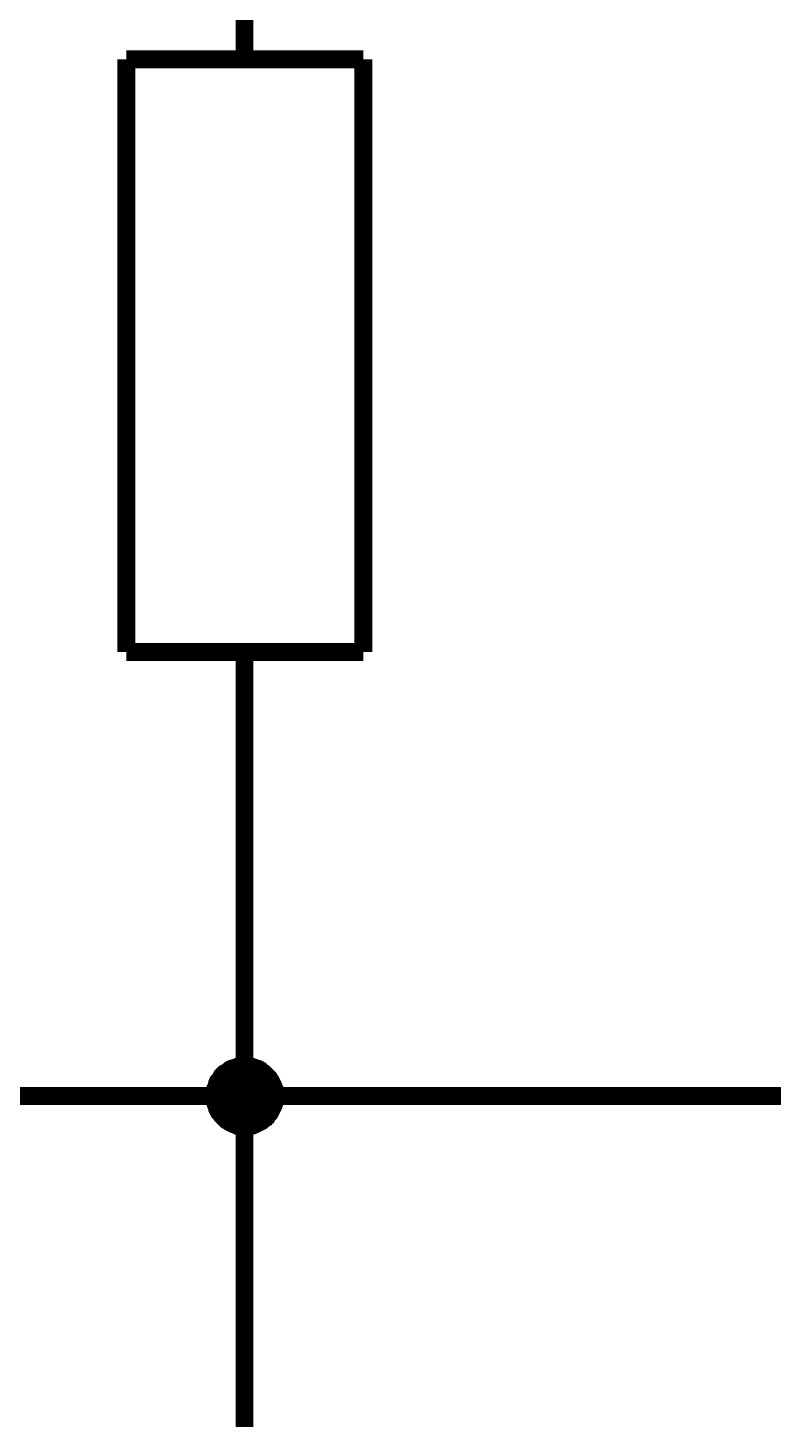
# Model space of a CAD drawing. Header units: millimetres. Extents: x 0 to 841, y 0 to 594.
# Drawn here: x 133.34 to 145.92, y 468.52 to 492 of the extents above; entities that cross this region are included whole.
import ezdxf

# ---------------------------------------------------------------- set-up
doc = ezdxf.new("R2010")
doc.units = ezdxf.units.MM
doc.layers.add('Sheet', color=255, linetype='Continuous')

msp = doc.modelspace()

# ---------------------------------------------------------------- linework, layer by layer
at = {"layer": 'Sheet', "color": 18, "true_color": 0x000000, "const_width": 0.3}
for points in [[(137.001, 491.472), (137.001, 496.478)], [(139.006, 491.472), (135.007, 491.472)], [(135.007, 491.472), (135.007, 481.471)], [(139.006, 481.471), (139.006, 491.472)], [(135.007, 481.471), (139.006, 481.471)], [(137.001, 481.471), (137.001, 476.477)], [(137.001, 476.477), (137.001, 473.979)], [(137.001, 473.979), (152.009, 473.979), (152.009, 473.979), (152.009, 476.477)], [(136.497, 473.979), (136.497, 474.002), (136.497, 474.035), (136.508, 474.058), (136.508, 474.08), (136.508, 474.102), (136.519, 474.125), (136.53, 474.158), (136.542, 474.181), (136.542, 474.203), (136.553, 474.226), (136.564, 474.237), (136.586, 474.259), (136.598, 474.282), (136.609, 474.304), (136.631, 474.315), (136.642, 474.338), (136.665, 474.349), (136.676, 474.371), (136.698, 474.382), (136.721, 474.394), (136.743, 474.416), (136.754, 474.427), (136.777, 474.438), (136.799, 474.438), (136.822, 474.45), (136.855, 474.461), (136.878, 474.472), (136.9, 474.472), (136.922, 474.472), (136.945, 474.483), (136.978, 474.483), (137.001, 474.483)], [(136.497, 473.979), (136.497, 474.002), (136.497, 474.035), (136.508, 474.058), (136.508, 474.08), (136.508, 474.102), (136.519, 474.125), (136.53, 474.158), (136.542, 474.181), (136.542, 474.203), (136.553, 474.226), (136.564, 474.237), (136.586, 474.259), (136.598, 474.282), (136.609, 474.304), (136.631, 474.315), (136.642, 474.338), (136.665, 474.349), (136.676, 474.371), (136.698, 474.382), (136.721, 474.394), (136.743, 474.416), (136.754, 474.427), (136.777, 474.438), (136.799, 474.438), (136.822, 474.45), (136.855, 474.461), (136.878, 474.472), (136.9, 474.472), (136.922, 474.472), (136.945, 474.483), (136.978, 474.483), (137.001, 474.483)], [(136.497, 473.979), (136.497, 474.002), (136.497, 474.035), (136.508, 474.058), (136.508, 474.08), (136.508, 474.102), (136.519, 474.125), (136.53, 474.158), (136.542, 474.181), (136.542, 474.203), (136.553, 474.226), (136.564, 474.237), (136.586, 474.259), (136.598, 474.282), (136.609, 474.304), (136.631, 474.315), (136.642, 474.338), (136.665, 474.349), (136.676, 474.371), (136.698, 474.382), (136.721, 474.394), (136.743, 474.416), (136.754, 474.427), (136.777, 474.438), (136.799, 474.438), (136.822, 474.45), (136.855, 474.461), (136.878, 474.472), (136.9, 474.472), (136.922, 474.472), (136.945, 474.483), (136.978, 474.483), (137.001, 474.483)], [(136.497, 473.979), (136.497, 474.002), (136.497, 474.035), (136.508, 474.058), (136.508, 474.08), (136.508, 474.102), (136.519, 474.125), (136.53, 474.158), (136.542, 474.181), (136.542, 474.203), (136.553, 474.226), (136.564, 474.237), (136.586, 474.259), (136.598, 474.282), (136.609, 474.304), (136.631, 474.315), (136.642, 474.338), (136.665, 474.349), (136.676, 474.371), (136.698, 474.382), (136.721, 474.394), (136.743, 474.416), (136.754, 474.427), (136.777, 474.438), (136.799, 474.438), (136.822, 474.45), (136.855, 474.461), (136.878, 474.472), (136.9, 474.472), (136.922, 474.472), (136.945, 474.483), (136.978, 474.483), (137.001, 474.483)], [(136.497, 473.979), (136.497, 474.002), (136.497, 474.035), (136.508, 474.058), (136.508, 474.08), (136.508, 474.102), (136.519, 474.125), (136.53, 474.158), (136.542, 474.181), (136.542, 474.203), (136.553, 474.226), (136.564, 474.237), (136.586, 474.259), (136.598, 474.282), (136.609, 474.304), (136.631, 474.315), (136.642, 474.338), (136.665, 474.349), (136.676, 474.371), (136.698, 474.382), (136.721, 474.394), (136.743, 474.416), (136.754, 474.427), (136.777, 474.438), (136.799, 474.438), (136.822, 474.45), (136.855, 474.461), (136.878, 474.472), (136.9, 474.472), (136.922, 474.472), (136.945, 474.483), (136.978, 474.483), (137.001, 474.483)], [(136.497, 473.979), (136.497, 474.002), (136.497, 474.035), (136.508, 474.058), (136.508, 474.08), (136.508, 474.102), (136.519, 474.125), (136.53, 474.158), (136.542, 474.181), (136.542, 474.203), (136.553, 474.226), (136.564, 474.237), (136.586, 474.259), (136.598, 474.282), (136.609, 474.304), (136.631, 474.315), (136.642, 474.338), (136.665, 474.349), (136.676, 474.371), (136.698, 474.382), (136.721, 474.394), (136.743, 474.416), (136.754, 474.427), (136.777, 474.438), (136.799, 474.438), (136.822, 474.45), (136.855, 474.461), (136.878, 474.472), (136.9, 474.472), (136.922, 474.472), (136.945, 474.483), (136.978, 474.483), (137.001, 474.483)], [(136.497, 473.979), (136.497, 474.002), (136.497, 474.035), (136.508, 474.058), (136.508, 474.08), (136.508, 474.102), (136.519, 474.125), (136.53, 474.158), (136.542, 474.181), (136.542, 474.203), (136.553, 474.226), (136.564, 474.237), (136.586, 474.259), (136.598, 474.282), (136.609, 474.304), (136.631, 474.315), (136.642, 474.338), (136.665, 474.349), (136.676, 474.371), (136.698, 474.382), (136.721, 474.394), (136.743, 474.416), (136.754, 474.427), (136.777, 474.438), (136.799, 474.438), (136.822, 474.45), (136.855, 474.461), (136.878, 474.472), (136.9, 474.472), (136.922, 474.472), (136.945, 474.483), (136.978, 474.483), (137.001, 474.483)], [(136.497, 473.979), (136.497, 474.002), (136.497, 474.035), (136.508, 474.058), (136.508, 474.08), (136.508, 474.102), (136.519, 474.125), (136.53, 474.158), (136.542, 474.181), (136.542, 474.203), (136.553, 474.226), (136.564, 474.237), (136.586, 474.259), (136.598, 474.282), (136.609, 474.304), (136.631, 474.315), (136.642, 474.338), (136.665, 474.349), (136.676, 474.371), (136.698, 474.382), (136.721, 474.394), (136.743, 474.416), (136.754, 474.427), (136.777, 474.438), (136.799, 474.438), (136.822, 474.45), (136.855, 474.461), (136.878, 474.472), (136.9, 474.472), (136.922, 474.472), (136.945, 474.483), (136.978, 474.483), (137.001, 474.483)], [(136.497, 473.979), (136.497, 474.002), (136.497, 474.035), (136.508, 474.058), (136.508, 474.08), (136.508, 474.102), (136.519, 474.125), (136.53, 474.158), (136.542, 474.181), (136.542, 474.203), (136.553, 474.226), (136.564, 474.237), (136.586, 474.259), (136.598, 474.282), (136.609, 474.304), (136.631, 474.315), (136.642, 474.338), (136.665, 474.349), (136.676, 474.371), (136.698, 474.382), (136.721, 474.394), (136.743, 474.416), (136.754, 474.427), (136.777, 474.438), (136.799, 474.438), (136.822, 474.45), (136.855, 474.461), (136.878, 474.472), (136.9, 474.472), (136.922, 474.472), (136.945, 474.483), (136.978, 474.483), (137.001, 474.483)], [(136.497, 473.979), (136.497, 474.002), (136.497, 474.035), (136.508, 474.058), (136.508, 474.08), (136.508, 474.102), (136.519, 474.125), (136.53, 474.158), (136.542, 474.181), (136.542, 474.203), (136.553, 474.226), (136.564, 474.237), (136.586, 474.259), (136.598, 474.282), (136.609, 474.304), (136.631, 474.315), (136.642, 474.338), (136.665, 474.349), (136.676, 474.371), (136.698, 474.382), (136.721, 474.394), (136.743, 474.416), (136.754, 474.427), (136.777, 474.438), (136.799, 474.438), (136.822, 474.45), (136.855, 474.461), (136.878, 474.472), (136.9, 474.472), (136.922, 474.472), (136.945, 474.483), (136.978, 474.483), (137.001, 474.483)], [(136.497, 473.979), (136.497, 474.002), (136.497, 474.035), (136.508, 474.058), (136.508, 474.08), (136.508, 474.102), (136.519, 474.125), (136.53, 474.158), (136.542, 474.181), (136.542, 474.203), (136.553, 474.226), (136.564, 474.237), (136.586, 474.259), (136.598, 474.282), (136.609, 474.304), (136.631, 474.315), (136.642, 474.338), (136.665, 474.349), (136.676, 474.371), (136.698, 474.382), (136.721, 474.394), (136.743, 474.416), (136.754, 474.427), (136.777, 474.438), (136.799, 474.438), (136.822, 474.45), (136.855, 474.461), (136.878, 474.472), (136.9, 474.472), (136.922, 474.472), (136.945, 474.483), (136.978, 474.483), (137.001, 474.483)], [(136.497, 473.979), (136.497, 474.002), (136.497, 474.035), (136.508, 474.058), (136.508, 474.08), (136.508, 474.102), (136.519, 474.125), (136.53, 474.158), (136.542, 474.181), (136.542, 474.203), (136.553, 474.226), (136.564, 474.237), (136.586, 474.259), (136.598, 474.282), (136.609, 474.304), (136.631, 474.315), (136.642, 474.338), (136.665, 474.349), (136.676, 474.371), (136.698, 474.382), (136.721, 474.394), (136.743, 474.416), (136.754, 474.427), (136.777, 474.438), (136.799, 474.438), (136.822, 474.45), (136.855, 474.461), (136.878, 474.472), (136.9, 474.472), (136.922, 474.472), (136.945, 474.483), (136.978, 474.483), (137.001, 474.483)], [(136.497, 473.979), (136.497, 474.002), (136.497, 474.035), (136.508, 474.058), (136.508, 474.08), (136.508, 474.102), (136.519, 474.125), (136.53, 474.158), (136.542, 474.181), (136.542, 474.203), (136.553, 474.226), (136.564, 474.237), (136.586, 474.259), (136.598, 474.282), (136.609, 474.304), (136.631, 474.315), (136.642, 474.338), (136.665, 474.349), (136.676, 474.371), (136.698, 474.382), (136.721, 474.394), (136.743, 474.416), (136.754, 474.427), (136.777, 474.438), (136.799, 474.438), (136.822, 474.45), (136.855, 474.461), (136.878, 474.472), (136.9, 474.472), (136.922, 474.472), (136.945, 474.483), (136.978, 474.483), (137.001, 474.483)], [(136.497, 473.979), (136.497, 474.002), (136.497, 474.035), (136.508, 474.058), (136.508, 474.08), (136.508, 474.102), (136.519, 474.125), (136.53, 474.158), (136.542, 474.181), (136.542, 474.203), (136.553, 474.226), (136.564, 474.237), (136.586, 474.259), (136.598, 474.282), (136.609, 474.304), (136.631, 474.315), (136.642, 474.338), (136.665, 474.349), (136.676, 474.371), (136.698, 474.382), (136.721, 474.394), (136.743, 474.416), (136.754, 474.427), (136.777, 474.438), (136.799, 474.438), (136.822, 474.45), (136.855, 474.461), (136.878, 474.472), (136.9, 474.472), (136.922, 474.472), (136.945, 474.483), (136.978, 474.483), (137.001, 474.483)], [(136.497, 473.979), (136.497, 474.002), (136.497, 474.035), (136.508, 474.058), (136.508, 474.08), (136.508, 474.102), (136.519, 474.125), (136.53, 474.158), (136.542, 474.181), (136.542, 474.203), (136.553, 474.226), (136.564, 474.237), (136.586, 474.259), (136.598, 474.282), (136.609, 474.304), (136.631, 474.315), (136.642, 474.338), (136.665, 474.349), (136.676, 474.371), (136.698, 474.382), (136.721, 474.394), (136.743, 474.416), (136.754, 474.427), (136.777, 474.438), (136.799, 474.438), (136.822, 474.45), (136.855, 474.461), (136.878, 474.472), (136.9, 474.472), (136.922, 474.472), (136.945, 474.483), (136.978, 474.483), (137.001, 474.483)], [(136.497, 473.979), (136.497, 474.002), (136.497, 474.035), (136.508, 474.058), (136.508, 474.08), (136.508, 474.102), (136.519, 474.125), (136.53, 474.158), (136.542, 474.181), (136.542, 474.203), (136.553, 474.226), (136.564, 474.237), (136.586, 474.259), (136.598, 474.282), (136.609, 474.304), (136.631, 474.315), (136.642, 474.338), (136.665, 474.349), (136.676, 474.371), (136.698, 474.382), (136.721, 474.394), (136.743, 474.416), (136.754, 474.427), (136.777, 474.438), (136.799, 474.438), (136.822, 474.45), (136.855, 474.461), (136.878, 474.472), (136.9, 474.472), (136.922, 474.472), (136.945, 474.483), (136.978, 474.483), (137.001, 474.483)], [(137.001, 474.483), (137.001, 474.483)], [(137.001, 474.483), (137.023, 474.483), (137.057, 474.483), (137.079, 474.472), (137.102, 474.472), (137.124, 474.472), (137.158, 474.461), (137.18, 474.45), (137.202, 474.438), (137.225, 474.438), (137.247, 474.427), (137.27, 474.416), (137.292, 474.394), (137.303, 474.382), (137.326, 474.371), (137.348, 474.349), (137.359, 474.338), (137.382, 474.315), (137.393, 474.304), (137.415, 474.282), (137.426, 474.259), (137.438, 474.237), (137.449, 474.226), (137.46, 474.203), (137.471, 474.181), (137.482, 474.158), (137.494, 474.125), (137.505, 474.102), (137.505, 474.08), (137.505, 474.058), (137.516, 474.035), (137.516, 474.002), (137.516, 473.979)], [(137.001, 474.483), (137.001, 474.483)], [(137.001, 474.483), (137.023, 474.483), (137.057, 474.483), (137.079, 474.472), (137.102, 474.472), (137.124, 474.472), (137.158, 474.461), (137.18, 474.45), (137.202, 474.438), (137.225, 474.438), (137.247, 474.427), (137.27, 474.416), (137.292, 474.394), (137.303, 474.382), (137.326, 474.371), (137.348, 474.349), (137.359, 474.338), (137.382, 474.315), (137.393, 474.304), (137.415, 474.282), (137.426, 474.259), (137.438, 474.237), (137.449, 474.226), (137.46, 474.203), (137.471, 474.181), (137.482, 474.158), (137.494, 474.125), (137.505, 474.102), (137.505, 474.08), (137.505, 474.058), (137.516, 474.035), (137.516, 474.002), (137.516, 473.979)], [(137.001, 474.483), (137.001, 474.483)], [(137.001, 474.483), (137.023, 474.483), (137.057, 474.483), (137.079, 474.472), (137.102, 474.472), (137.124, 474.472), (137.158, 474.461), (137.18, 474.45), (137.202, 474.438), (137.225, 474.438), (137.247, 474.427), (137.27, 474.416), (137.292, 474.394), (137.303, 474.382), (137.326, 474.371), (137.348, 474.349), (137.359, 474.338), (137.382, 474.315), (137.393, 474.304), (137.415, 474.282), (137.426, 474.259), (137.438, 474.237), (137.449, 474.226), (137.46, 474.203), (137.471, 474.181), (137.482, 474.158), (137.494, 474.125), (137.505, 474.102), (137.505, 474.08), (137.505, 474.058), (137.516, 474.035), (137.516, 474.002), (137.516, 473.979)], [(137.001, 474.483), (137.001, 474.483)], [(137.001, 474.483), (137.023, 474.483), (137.057, 474.483), (137.079, 474.472), (137.102, 474.472), (137.124, 474.472), (137.158, 474.461), (137.18, 474.45), (137.202, 474.438), (137.225, 474.438), (137.247, 474.427), (137.27, 474.416), (137.292, 474.394), (137.303, 474.382), (137.326, 474.371), (137.348, 474.349), (137.359, 474.338), (137.382, 474.315), (137.393, 474.304), (137.415, 474.282), (137.426, 474.259), (137.438, 474.237), (137.449, 474.226), (137.46, 474.203), (137.471, 474.181), (137.482, 474.158), (137.494, 474.125), (137.505, 474.102), (137.505, 474.08), (137.505, 474.058), (137.516, 474.035), (137.516, 474.002), (137.516, 473.979)], [(137.001, 474.483), (137.001, 474.483)], [(137.001, 474.483), (137.023, 474.483), (137.057, 474.483), (137.079, 474.472), (137.102, 474.472), (137.124, 474.472), (137.158, 474.461), (137.18, 474.45), (137.202, 474.438), (137.225, 474.438), (137.247, 474.427), (137.27, 474.416), (137.292, 474.394), (137.303, 474.382), (137.326, 474.371), (137.348, 474.349), (137.359, 474.338), (137.382, 474.315), (137.393, 474.304), (137.415, 474.282), (137.426, 474.259), (137.438, 474.237), (137.449, 474.226), (137.46, 474.203), (137.471, 474.181), (137.482, 474.158), (137.494, 474.125), (137.505, 474.102), (137.505, 474.08), (137.505, 474.058), (137.516, 474.035), (137.516, 474.002), (137.516, 473.979)], [(137.001, 474.483), (137.001, 474.483)], [(137.001, 474.483), (137.023, 474.483), (137.057, 474.483), (137.079, 474.472), (137.102, 474.472), (137.124, 474.472), (137.158, 474.461), (137.18, 474.45), (137.202, 474.438), (137.225, 474.438), (137.247, 474.427), (137.27, 474.416), (137.292, 474.394), (137.303, 474.382), (137.326, 474.371), (137.348, 474.349), (137.359, 474.338), (137.382, 474.315), (137.393, 474.304), (137.415, 474.282), (137.426, 474.259), (137.438, 474.237), (137.449, 474.226), (137.46, 474.203), (137.471, 474.181), (137.482, 474.158), (137.494, 474.125), (137.505, 474.102), (137.505, 474.08), (137.505, 474.058), (137.516, 474.035), (137.516, 474.002), (137.516, 473.979)], [(137.001, 474.483), (137.001, 474.483)], [(137.001, 474.483), (137.023, 474.483), (137.057, 474.483), (137.079, 474.472), (137.102, 474.472), (137.124, 474.472), (137.158, 474.461), (137.18, 474.45), (137.202, 474.438), (137.225, 474.438), (137.247, 474.427), (137.27, 474.416), (137.292, 474.394), (137.303, 474.382), (137.326, 474.371), (137.348, 474.349), (137.359, 474.338), (137.382, 474.315), (137.393, 474.304), (137.415, 474.282), (137.426, 474.259), (137.438, 474.237), (137.449, 474.226), (137.46, 474.203), (137.471, 474.181), (137.482, 474.158), (137.494, 474.125), (137.505, 474.102), (137.505, 474.08), (137.505, 474.058), (137.516, 474.035), (137.516, 474.002), (137.516, 473.979)], [(137.001, 474.483), (137.001, 474.483)], [(137.001, 474.483), (137.023, 474.483), (137.057, 474.483), (137.079, 474.472), (137.102, 474.472), (137.124, 474.472), (137.158, 474.461), (137.18, 474.45), (137.202, 474.438), (137.225, 474.438), (137.247, 474.427), (137.27, 474.416), (137.292, 474.394), (137.303, 474.382), (137.326, 474.371), (137.348, 474.349), (137.359, 474.338), (137.382, 474.315), (137.393, 474.304), (137.415, 474.282), (137.426, 474.259), (137.438, 474.237), (137.449, 474.226), (137.46, 474.203), (137.471, 474.181), (137.482, 474.158), (137.494, 474.125), (137.505, 474.102), (137.505, 474.08), (137.505, 474.058), (137.516, 474.035), (137.516, 474.002), (137.516, 473.979)], [(137.001, 474.483), (137.001, 474.483)], [(137.001, 474.483), (137.023, 474.483), (137.057, 474.483), (137.079, 474.472), (137.102, 474.472), (137.124, 474.472), (137.158, 474.461), (137.18, 474.45), (137.202, 474.438), (137.225, 474.438), (137.247, 474.427), (137.27, 474.416), (137.292, 474.394), (137.303, 474.382), (137.326, 474.371), (137.348, 474.349), (137.359, 474.338), (137.382, 474.315), (137.393, 474.304), (137.415, 474.282), (137.426, 474.259), (137.438, 474.237), (137.449, 474.226), (137.46, 474.203), (137.471, 474.181), (137.482, 474.158), (137.494, 474.125), (137.505, 474.102), (137.505, 474.08), (137.505, 474.058), (137.516, 474.035), (137.516, 474.002), (137.516, 473.979)], [(137.001, 474.483), (137.001, 474.483)], [(137.001, 474.483), (137.023, 474.483), (137.057, 474.483), (137.079, 474.472), (137.102, 474.472), (137.124, 474.472), (137.158, 474.461), (137.18, 474.45), (137.202, 474.438), (137.225, 474.438), (137.247, 474.427), (137.27, 474.416), (137.292, 474.394), (137.303, 474.382), (137.326, 474.371), (137.348, 474.349), (137.359, 474.338), (137.382, 474.315), (137.393, 474.304), (137.415, 474.282), (137.426, 474.259), (137.438, 474.237), (137.449, 474.226), (137.46, 474.203), (137.471, 474.181), (137.482, 474.158), (137.494, 474.125), (137.505, 474.102), (137.505, 474.08), (137.505, 474.058), (137.516, 474.035), (137.516, 474.002), (137.516, 473.979)], [(137.001, 474.483), (137.001, 474.483)], [(137.001, 474.483), (137.023, 474.483), (137.057, 474.483), (137.079, 474.472), (137.102, 474.472), (137.124, 474.472), (137.158, 474.461), (137.18, 474.45), (137.202, 474.438), (137.225, 474.438), (137.247, 474.427), (137.27, 474.416), (137.292, 474.394), (137.303, 474.382), (137.326, 474.371), (137.348, 474.349), (137.359, 474.338), (137.382, 474.315), (137.393, 474.304), (137.415, 474.282), (137.426, 474.259), (137.438, 474.237), (137.449, 474.226), (137.46, 474.203), (137.471, 474.181), (137.482, 474.158), (137.494, 474.125), (137.505, 474.102), (137.505, 474.08), (137.505, 474.058), (137.516, 474.035), (137.516, 474.002), (137.516, 473.979)], [(137.001, 474.483), (137.001, 474.483)], [(137.001, 474.483), (137.023, 474.483), (137.057, 474.483), (137.079, 474.472), (137.102, 474.472), (137.124, 474.472), (137.158, 474.461), (137.18, 474.45), (137.202, 474.438), (137.225, 474.438), (137.247, 474.427), (137.27, 474.416), (137.292, 474.394), (137.303, 474.382), (137.326, 474.371), (137.348, 474.349), (137.359, 474.338), (137.382, 474.315), (137.393, 474.304), (137.415, 474.282), (137.426, 474.259), (137.438, 474.237), (137.449, 474.226), (137.46, 474.203), (137.471, 474.181), (137.482, 474.158), (137.494, 474.125), (137.505, 474.102), (137.505, 474.08), (137.505, 474.058), (137.516, 474.035), (137.516, 474.002), (137.516, 473.979)], [(137.001, 474.483), (137.001, 474.483)], [(137.001, 474.483), (137.023, 474.483), (137.057, 474.483), (137.079, 474.472), (137.102, 474.472), (137.124, 474.472), (137.158, 474.461), (137.18, 474.45), (137.202, 474.438), (137.225, 474.438), (137.247, 474.427), (137.27, 474.416), (137.292, 474.394), (137.303, 474.382), (137.326, 474.371), (137.348, 474.349), (137.359, 474.338), (137.382, 474.315), (137.393, 474.304), (137.415, 474.282), (137.426, 474.259), (137.438, 474.237), (137.449, 474.226), (137.46, 474.203), (137.471, 474.181), (137.482, 474.158), (137.494, 474.125), (137.505, 474.102), (137.505, 474.08), (137.505, 474.058), (137.516, 474.035), (137.516, 474.002), (137.516, 473.979)], [(137.001, 474.483), (137.001, 474.483)], [(137.001, 474.483), (137.023, 474.483), (137.057, 474.483), (137.079, 474.472), (137.102, 474.472), (137.124, 474.472), (137.158, 474.461), (137.18, 474.45), (137.202, 474.438), (137.225, 474.438), (137.247, 474.427), (137.27, 474.416), (137.292, 474.394), (137.303, 474.382), (137.326, 474.371), (137.348, 474.349), (137.359, 474.338), (137.382, 474.315), (137.393, 474.304), (137.415, 474.282), (137.426, 474.259), (137.438, 474.237), (137.449, 474.226), (137.46, 474.203), (137.471, 474.181), (137.482, 474.158), (137.494, 474.125), (137.505, 474.102), (137.505, 474.08), (137.505, 474.058), (137.516, 474.035), (137.516, 474.002), (137.516, 473.979)], [(137.001, 474.483), (137.001, 474.483)], [(137.001, 474.483), (137.023, 474.483), (137.057, 474.483), (137.079, 474.472), (137.102, 474.472), (137.124, 474.472), (137.158, 474.461), (137.18, 474.45), (137.202, 474.438), (137.225, 474.438), (137.247, 474.427), (137.27, 474.416), (137.292, 474.394), (137.303, 474.382), (137.326, 474.371), (137.348, 474.349), (137.359, 474.338), (137.382, 474.315), (137.393, 474.304), (137.415, 474.282), (137.426, 474.259), (137.438, 474.237), (137.449, 474.226), (137.46, 474.203), (137.471, 474.181), (137.482, 474.158), (137.494, 474.125), (137.505, 474.102), (137.505, 474.08), (137.505, 474.058), (137.516, 474.035), (137.516, 474.002), (137.516, 473.979)], [(137.001, 474.483), (137.001, 474.483)], [(137.001, 474.483), (137.023, 474.483), (137.057, 474.483), (137.079, 474.472), (137.102, 474.472), (137.124, 474.472), (137.158, 474.461), (137.18, 474.45), (137.202, 474.438), (137.225, 474.438), (137.247, 474.427), (137.27, 474.416), (137.292, 474.394), (137.303, 474.382), (137.326, 474.371), (137.348, 474.349), (137.359, 474.338), (137.382, 474.315), (137.393, 474.304), (137.415, 474.282), (137.426, 474.259), (137.438, 474.237), (137.449, 474.226), (137.46, 474.203), (137.471, 474.181), (137.482, 474.158), (137.494, 474.125), (137.505, 474.102), (137.505, 474.08), (137.505, 474.058), (137.516, 474.035), (137.516, 474.002), (137.516, 473.979)], [(129.508, 473.979), (137.001, 473.979)], [(137.001, 473.464), (136.978, 473.464), (136.945, 473.464), (136.922, 473.475), (136.9, 473.475), (136.878, 473.475), (136.855, 473.487), (136.822, 473.498), (136.799, 473.509), (136.777, 473.52), (136.754, 473.531), (136.743, 473.543), (136.721, 473.554), (136.698, 473.565), (136.676, 473.587), (136.665, 473.599), (136.642, 473.621), (136.631, 473.632), (136.609, 473.655), (136.598, 473.677), (136.586, 473.688), (136.564, 473.711), (136.553, 473.733), (136.542, 473.755), (136.542, 473.778), (136.53, 473.8), (136.519, 473.823), (136.508, 473.856), (136.508, 473.879), (136.508, 473.901), (136.497, 473.923), (136.497, 473.957), (136.497, 473.979)], [(136.497, 473.979), (136.497, 473.979)], [(137.001, 473.464), (136.978, 473.464), (136.945, 473.464), (136.922, 473.475), (136.9, 473.475), (136.878, 473.475), (136.855, 473.487), (136.822, 473.498), (136.799, 473.509), (136.777, 473.52), (136.754, 473.531), (136.743, 473.543), (136.721, 473.554), (136.698, 473.565), (136.676, 473.587), (136.665, 473.599), (136.642, 473.621), (136.631, 473.632), (136.609, 473.655), (136.598, 473.677), (136.586, 473.688), (136.564, 473.711), (136.553, 473.733), (136.542, 473.755), (136.542, 473.778), (136.53, 473.8), (136.519, 473.823), (136.508, 473.856), (136.508, 473.879), (136.508, 473.901), (136.497, 473.923), (136.497, 473.957), (136.497, 473.979)], [(136.497, 473.979), (136.497, 473.979)], [(137.001, 473.464), (136.978, 473.464), (136.945, 473.464), (136.922, 473.475), (136.9, 473.475), (136.878, 473.475), (136.855, 473.487), (136.822, 473.498), (136.799, 473.509), (136.777, 473.52), (136.754, 473.531), (136.743, 473.543), (136.721, 473.554), (136.698, 473.565), (136.676, 473.587), (136.665, 473.599), (136.642, 473.621), (136.631, 473.632), (136.609, 473.655), (136.598, 473.677), (136.586, 473.688), (136.564, 473.711), (136.553, 473.733), (136.542, 473.755), (136.542, 473.778), (136.53, 473.8), (136.519, 473.823), (136.508, 473.856), (136.508, 473.879), (136.508, 473.901), (136.497, 473.923), (136.497, 473.957), (136.497, 473.979)], [(136.497, 473.979), (136.497, 473.979)], [(137.001, 473.464), (136.978, 473.464), (136.945, 473.464), (136.922, 473.475), (136.9, 473.475), (136.878, 473.475), (136.855, 473.487), (136.822, 473.498), (136.799, 473.509), (136.777, 473.52), (136.754, 473.531), (136.743, 473.543), (136.721, 473.554), (136.698, 473.565), (136.676, 473.587), (136.665, 473.599), (136.642, 473.621), (136.631, 473.632), (136.609, 473.655), (136.598, 473.677), (136.586, 473.688), (136.564, 473.711), (136.553, 473.733), (136.542, 473.755), (136.542, 473.778), (136.53, 473.8), (136.519, 473.823), (136.508, 473.856), (136.508, 473.879), (136.508, 473.901), (136.497, 473.923), (136.497, 473.957), (136.497, 473.979)], [(136.497, 473.979), (136.497, 473.979)], [(137.001, 473.464), (136.978, 473.464), (136.945, 473.464), (136.922, 473.475), (136.9, 473.475), (136.878, 473.475), (136.855, 473.487), (136.822, 473.498), (136.799, 473.509), (136.777, 473.52), (136.754, 473.531), (136.743, 473.543), (136.721, 473.554), (136.698, 473.565), (136.676, 473.587), (136.665, 473.599), (136.642, 473.621), (136.631, 473.632), (136.609, 473.655), (136.598, 473.677), (136.586, 473.688), (136.564, 473.711), (136.553, 473.733), (136.542, 473.755), (136.542, 473.778), (136.53, 473.8), (136.519, 473.823), (136.508, 473.856), (136.508, 473.879), (136.508, 473.901), (136.497, 473.923), (136.497, 473.957), (136.497, 473.979)], [(136.497, 473.979), (136.497, 473.979)], [(137.001, 473.464), (136.978, 473.464), (136.945, 473.464), (136.922, 473.475), (136.9, 473.475), (136.878, 473.475), (136.855, 473.487), (136.822, 473.498), (136.799, 473.509), (136.777, 473.52), (136.754, 473.531), (136.743, 473.543), (136.721, 473.554), (136.698, 473.565), (136.676, 473.587), (136.665, 473.599), (136.642, 473.621), (136.631, 473.632), (136.609, 473.655), (136.598, 473.677), (136.586, 473.688), (136.564, 473.711), (136.553, 473.733), (136.542, 473.755), (136.542, 473.778), (136.53, 473.8), (136.519, 473.823), (136.508, 473.856), (136.508, 473.879), (136.508, 473.901), (136.497, 473.923), (136.497, 473.957), (136.497, 473.979)], [(136.497, 473.979), (136.497, 473.979)], [(137.001, 473.464), (136.978, 473.464), (136.945, 473.464), (136.922, 473.475), (136.9, 473.475), (136.878, 473.475), (136.855, 473.487), (136.822, 473.498), (136.799, 473.509), (136.777, 473.52), (136.754, 473.531), (136.743, 473.543), (136.721, 473.554), (136.698, 473.565), (136.676, 473.587), (136.665, 473.599), (136.642, 473.621), (136.631, 473.632), (136.609, 473.655), (136.598, 473.677), (136.586, 473.688), (136.564, 473.711), (136.553, 473.733), (136.542, 473.755), (136.542, 473.778), (136.53, 473.8), (136.519, 473.823), (136.508, 473.856), (136.508, 473.879), (136.508, 473.901), (136.497, 473.923), (136.497, 473.957), (136.497, 473.979)], [(136.497, 473.979), (136.497, 473.979)], [(137.001, 473.464), (136.978, 473.464), (136.945, 473.464), (136.922, 473.475), (136.9, 473.475), (136.878, 473.475), (136.855, 473.487), (136.822, 473.498), (136.799, 473.509), (136.777, 473.52), (136.754, 473.531), (136.743, 473.543), (136.721, 473.554), (136.698, 473.565), (136.676, 473.587), (136.665, 473.599), (136.642, 473.621), (136.631, 473.632), (136.609, 473.655), (136.598, 473.677), (136.586, 473.688), (136.564, 473.711), (136.553, 473.733), (136.542, 473.755), (136.542, 473.778), (136.53, 473.8), (136.519, 473.823), (136.508, 473.856), (136.508, 473.879), (136.508, 473.901), (136.497, 473.923), (136.497, 473.957), (136.497, 473.979)], [(136.497, 473.979), (136.497, 473.979)], [(137.001, 473.464), (136.978, 473.464), (136.945, 473.464), (136.922, 473.475), (136.9, 473.475), (136.878, 473.475), (136.855, 473.487), (136.822, 473.498), (136.799, 473.509), (136.777, 473.52), (136.754, 473.531), (136.743, 473.543), (136.721, 473.554), (136.698, 473.565), (136.676, 473.587), (136.665, 473.599), (136.642, 473.621), (136.631, 473.632), (136.609, 473.655), (136.598, 473.677), (136.586, 473.688), (136.564, 473.711), (136.553, 473.733), (136.542, 473.755), (136.542, 473.778), (136.53, 473.8), (136.519, 473.823), (136.508, 473.856), (136.508, 473.879), (136.508, 473.901), (136.497, 473.923), (136.497, 473.957), (136.497, 473.979)], [(136.497, 473.979), (136.497, 473.979)], [(137.001, 473.464), (136.978, 473.464), (136.945, 473.464), (136.922, 473.475), (136.9, 473.475), (136.878, 473.475), (136.855, 473.487), (136.822, 473.498), (136.799, 473.509), (136.777, 473.52), (136.754, 473.531), (136.743, 473.543), (136.721, 473.554), (136.698, 473.565), (136.676, 473.587), (136.665, 473.599), (136.642, 473.621), (136.631, 473.632), (136.609, 473.655), (136.598, 473.677), (136.586, 473.688), (136.564, 473.711), (136.553, 473.733), (136.542, 473.755), (136.542, 473.778), (136.53, 473.8), (136.519, 473.823), (136.508, 473.856), (136.508, 473.879), (136.508, 473.901), (136.497, 473.923), (136.497, 473.957), (136.497, 473.979)], [(136.497, 473.979), (136.497, 473.979)], [(137.001, 473.464), (136.978, 473.464), (136.945, 473.464), (136.922, 473.475), (136.9, 473.475), (136.878, 473.475), (136.855, 473.487), (136.822, 473.498), (136.799, 473.509), (136.777, 473.52), (136.754, 473.531), (136.743, 473.543), (136.721, 473.554), (136.698, 473.565), (136.676, 473.587), (136.665, 473.599), (136.642, 473.621), (136.631, 473.632), (136.609, 473.655), (136.598, 473.677), (136.586, 473.688), (136.564, 473.711), (136.553, 473.733), (136.542, 473.755), (136.542, 473.778), (136.53, 473.8), (136.519, 473.823), (136.508, 473.856), (136.508, 473.879), (136.508, 473.901), (136.497, 473.923), (136.497, 473.957), (136.497, 473.979)], [(136.497, 473.979), (136.497, 473.979)], [(137.001, 473.464), (136.978, 473.464), (136.945, 473.464), (136.922, 473.475), (136.9, 473.475), (136.878, 473.475), (136.855, 473.487), (136.822, 473.498), (136.799, 473.509), (136.777, 473.52), (136.754, 473.531), (136.743, 473.543), (136.721, 473.554), (136.698, 473.565), (136.676, 473.587), (136.665, 473.599), (136.642, 473.621), (136.631, 473.632), (136.609, 473.655), (136.598, 473.677), (136.586, 473.688), (136.564, 473.711), (136.553, 473.733), (136.542, 473.755), (136.542, 473.778), (136.53, 473.8), (136.519, 473.823), (136.508, 473.856), (136.508, 473.879), (136.508, 473.901), (136.497, 473.923), (136.497, 473.957), (136.497, 473.979)], [(136.497, 473.979), (136.497, 473.979)], [(137.001, 473.464), (136.978, 473.464), (136.945, 473.464), (136.922, 473.475), (136.9, 473.475), (136.878, 473.475), (136.855, 473.487), (136.822, 473.498), (136.799, 473.509), (136.777, 473.52), (136.754, 473.531), (136.743, 473.543), (136.721, 473.554), (136.698, 473.565), (136.676, 473.587), (136.665, 473.599), (136.642, 473.621), (136.631, 473.632), (136.609, 473.655), (136.598, 473.677), (136.586, 473.688), (136.564, 473.711), (136.553, 473.733), (136.542, 473.755), (136.542, 473.778), (136.53, 473.8), (136.519, 473.823), (136.508, 473.856), (136.508, 473.879), (136.508, 473.901), (136.497, 473.923), (136.497, 473.957), (136.497, 473.979)], [(136.497, 473.979), (136.497, 473.979)], [(137.001, 473.464), (136.978, 473.464), (136.945, 473.464), (136.922, 473.475), (136.9, 473.475), (136.878, 473.475), (136.855, 473.487), (136.822, 473.498), (136.799, 473.509), (136.777, 473.52), (136.754, 473.531), (136.743, 473.543), (136.721, 473.554), (136.698, 473.565), (136.676, 473.587), (136.665, 473.599), (136.642, 473.621), (136.631, 473.632), (136.609, 473.655), (136.598, 473.677), (136.586, 473.688), (136.564, 473.711), (136.553, 473.733), (136.542, 473.755), (136.542, 473.778), (136.53, 473.8), (136.519, 473.823), (136.508, 473.856), (136.508, 473.879), (136.508, 473.901), (136.497, 473.923), (136.497, 473.957), (136.497, 473.979)], [(136.497, 473.979), (136.497, 473.979)], [(137.001, 473.464), (136.978, 473.464), (136.945, 473.464), (136.922, 473.475), (136.9, 473.475), (136.878, 473.475), (136.855, 473.487), (136.822, 473.498), (136.799, 473.509), (136.777, 473.52), (136.754, 473.531), (136.743, 473.543), (136.721, 473.554), (136.698, 473.565), (136.676, 473.587), (136.665, 473.599), (136.642, 473.621), (136.631, 473.632), (136.609, 473.655), (136.598, 473.677), (136.586, 473.688), (136.564, 473.711), (136.553, 473.733), (136.542, 473.755), (136.542, 473.778), (136.53, 473.8), (136.519, 473.823), (136.508, 473.856), (136.508, 473.879), (136.508, 473.901), (136.497, 473.923), (136.497, 473.957), (136.497, 473.979)], [(136.497, 473.979), (136.497, 473.979)], [(137.001, 473.464), (136.978, 473.464), (136.945, 473.464), (136.922, 473.475), (136.9, 473.475), (136.878, 473.475), (136.855, 473.487), (136.822, 473.498), (136.799, 473.509), (136.777, 473.52), (136.754, 473.531), (136.743, 473.543), (136.721, 473.554), (136.698, 473.565), (136.676, 473.587), (136.665, 473.599), (136.642, 473.621), (136.631, 473.632), (136.609, 473.655), (136.598, 473.677), (136.586, 473.688), (136.564, 473.711), (136.553, 473.733), (136.542, 473.755), (136.542, 473.778), (136.53, 473.8), (136.519, 473.823), (136.508, 473.856), (136.508, 473.879), (136.508, 473.901), (136.497, 473.923), (136.497, 473.957), (136.497, 473.979)], [(136.497, 473.979), (136.497, 473.979)], [(137.516, 473.979), (137.516, 473.957), (137.516, 473.923), (137.505, 473.901), (137.505, 473.879), (137.505, 473.856), (137.494, 473.823), (137.482, 473.8), (137.471, 473.778), (137.46, 473.755), (137.449, 473.733), (137.438, 473.711), (137.426, 473.688), (137.415, 473.677), (137.393, 473.655), (137.382, 473.632), (137.359, 473.621), (137.348, 473.599), (137.326, 473.587), (137.303, 473.565), (137.292, 473.554), (137.27, 473.543), (137.247, 473.531), (137.225, 473.52), (137.202, 473.509), (137.18, 473.498), (137.158, 473.487), (137.124, 473.475), (137.102, 473.475), (137.079, 473.475), (137.057, 473.464), (137.023, 473.464), (137.001, 473.464)], [(137.516, 473.979), (137.516, 473.957), (137.516, 473.923), (137.505, 473.901), (137.505, 473.879), (137.505, 473.856), (137.494, 473.823), (137.482, 473.8), (137.471, 473.778), (137.46, 473.755), (137.449, 473.733), (137.438, 473.711), (137.426, 473.688), (137.415, 473.677), (137.393, 473.655), (137.382, 473.632), (137.359, 473.621), (137.348, 473.599), (137.326, 473.587), (137.303, 473.565), (137.292, 473.554), (137.27, 473.543), (137.247, 473.531), (137.225, 473.52), (137.202, 473.509), (137.18, 473.498), (137.158, 473.487), (137.124, 473.475), (137.102, 473.475), (137.079, 473.475), (137.057, 473.464), (137.023, 473.464), (137.001, 473.464)], [(137.516, 473.979), (137.516, 473.957), (137.516, 473.923), (137.505, 473.901), (137.505, 473.879), (137.505, 473.856), (137.494, 473.823), (137.482, 473.8), (137.471, 473.778), (137.46, 473.755), (137.449, 473.733), (137.438, 473.711), (137.426, 473.688), (137.415, 473.677), (137.393, 473.655), (137.382, 473.632), (137.359, 473.621), (137.348, 473.599), (137.326, 473.587), (137.303, 473.565), (137.292, 473.554), (137.27, 473.543), (137.247, 473.531), (137.225, 473.52), (137.202, 473.509), (137.18, 473.498), (137.158, 473.487), (137.124, 473.475), (137.102, 473.475), (137.079, 473.475), (137.057, 473.464), (137.023, 473.464), (137.001, 473.464)], [(137.516, 473.979), (137.516, 473.957), (137.516, 473.923), (137.505, 473.901), (137.505, 473.879), (137.505, 473.856), (137.494, 473.823), (137.482, 473.8), (137.471, 473.778), (137.46, 473.755), (137.449, 473.733), (137.438, 473.711), (137.426, 473.688), (137.415, 473.677), (137.393, 473.655), (137.382, 473.632), (137.359, 473.621), (137.348, 473.599), (137.326, 473.587), (137.303, 473.565), (137.292, 473.554), (137.27, 473.543), (137.247, 473.531), (137.225, 473.52), (137.202, 473.509), (137.18, 473.498), (137.158, 473.487), (137.124, 473.475), (137.102, 473.475), (137.079, 473.475), (137.057, 473.464), (137.023, 473.464), (137.001, 473.464)], [(137.516, 473.979), (137.516, 473.957), (137.516, 473.923), (137.505, 473.901), (137.505, 473.879), (137.505, 473.856), (137.494, 473.823), (137.482, 473.8), (137.471, 473.778), (137.46, 473.755), (137.449, 473.733), (137.438, 473.711), (137.426, 473.688), (137.415, 473.677), (137.393, 473.655), (137.382, 473.632), (137.359, 473.621), (137.348, 473.599), (137.326, 473.587), (137.303, 473.565), (137.292, 473.554), (137.27, 473.543), (137.247, 473.531), (137.225, 473.52), (137.202, 473.509), (137.18, 473.498), (137.158, 473.487), (137.124, 473.475), (137.102, 473.475), (137.079, 473.475), (137.057, 473.464), (137.023, 473.464), (137.001, 473.464)], [(137.516, 473.979), (137.516, 473.957), (137.516, 473.923), (137.505, 473.901), (137.505, 473.879), (137.505, 473.856), (137.494, 473.823), (137.482, 473.8), (137.471, 473.778), (137.46, 473.755), (137.449, 473.733), (137.438, 473.711), (137.426, 473.688), (137.415, 473.677), (137.393, 473.655), (137.382, 473.632), (137.359, 473.621), (137.348, 473.599), (137.326, 473.587), (137.303, 473.565), (137.292, 473.554), (137.27, 473.543), (137.247, 473.531), (137.225, 473.52), (137.202, 473.509), (137.18, 473.498), (137.158, 473.487), (137.124, 473.475), (137.102, 473.475), (137.079, 473.475), (137.057, 473.464), (137.023, 473.464), (137.001, 473.464)], [(137.516, 473.979), (137.516, 473.957), (137.516, 473.923), (137.505, 473.901), (137.505, 473.879), (137.505, 473.856), (137.494, 473.823), (137.482, 473.8), (137.471, 473.778), (137.46, 473.755), (137.449, 473.733), (137.438, 473.711), (137.426, 473.688), (137.415, 473.677), (137.393, 473.655), (137.382, 473.632), (137.359, 473.621), (137.348, 473.599), (137.326, 473.587), (137.303, 473.565), (137.292, 473.554), (137.27, 473.543), (137.247, 473.531), (137.225, 473.52), (137.202, 473.509), (137.18, 473.498), (137.158, 473.487), (137.124, 473.475), (137.102, 473.475), (137.079, 473.475), (137.057, 473.464), (137.023, 473.464), (137.001, 473.464)], [(137.516, 473.979), (137.516, 473.957), (137.516, 473.923), (137.505, 473.901), (137.505, 473.879), (137.505, 473.856), (137.494, 473.823), (137.482, 473.8), (137.471, 473.778), (137.46, 473.755), (137.449, 473.733), (137.438, 473.711), (137.426, 473.688), (137.415, 473.677), (137.393, 473.655), (137.382, 473.632), (137.359, 473.621), (137.348, 473.599), (137.326, 473.587), (137.303, 473.565), (137.292, 473.554), (137.27, 473.543), (137.247, 473.531), (137.225, 473.52), (137.202, 473.509), (137.18, 473.498), (137.158, 473.487), (137.124, 473.475), (137.102, 473.475), (137.079, 473.475), (137.057, 473.464), (137.023, 473.464), (137.001, 473.464)], [(137.516, 473.979), (137.516, 473.957), (137.516, 473.923), (137.505, 473.901), (137.505, 473.879), (137.505, 473.856), (137.494, 473.823), (137.482, 473.8), (137.471, 473.778), (137.46, 473.755), (137.449, 473.733), (137.438, 473.711), (137.426, 473.688), (137.415, 473.677), (137.393, 473.655), (137.382, 473.632), (137.359, 473.621), (137.348, 473.599), (137.326, 473.587), (137.303, 473.565), (137.292, 473.554), (137.27, 473.543), (137.247, 473.531), (137.225, 473.52), (137.202, 473.509), (137.18, 473.498), (137.158, 473.487), (137.124, 473.475), (137.102, 473.475), (137.079, 473.475), (137.057, 473.464), (137.023, 473.464), (137.001, 473.464)], [(137.516, 473.979), (137.516, 473.957), (137.516, 473.923), (137.505, 473.901), (137.505, 473.879), (137.505, 473.856), (137.494, 473.823), (137.482, 473.8), (137.471, 473.778), (137.46, 473.755), (137.449, 473.733), (137.438, 473.711), (137.426, 473.688), (137.415, 473.677), (137.393, 473.655), (137.382, 473.632), (137.359, 473.621), (137.348, 473.599), (137.326, 473.587), (137.303, 473.565), (137.292, 473.554), (137.27, 473.543), (137.247, 473.531), (137.225, 473.52), (137.202, 473.509), (137.18, 473.498), (137.158, 473.487), (137.124, 473.475), (137.102, 473.475), (137.079, 473.475), (137.057, 473.464), (137.023, 473.464), (137.001, 473.464)], [(137.516, 473.979), (137.516, 473.957), (137.516, 473.923), (137.505, 473.901), (137.505, 473.879), (137.505, 473.856), (137.494, 473.823), (137.482, 473.8), (137.471, 473.778), (137.46, 473.755), (137.449, 473.733), (137.438, 473.711), (137.426, 473.688), (137.415, 473.677), (137.393, 473.655), (137.382, 473.632), (137.359, 473.621), (137.348, 473.599), (137.326, 473.587), (137.303, 473.565), (137.292, 473.554), (137.27, 473.543), (137.247, 473.531), (137.225, 473.52), (137.202, 473.509), (137.18, 473.498), (137.158, 473.487), (137.124, 473.475), (137.102, 473.475), (137.079, 473.475), (137.057, 473.464), (137.023, 473.464), (137.001, 473.464)], [(137.516, 473.979), (137.516, 473.957), (137.516, 473.923), (137.505, 473.901), (137.505, 473.879), (137.505, 473.856), (137.494, 473.823), (137.482, 473.8), (137.471, 473.778), (137.46, 473.755), (137.449, 473.733), (137.438, 473.711), (137.426, 473.688), (137.415, 473.677), (137.393, 473.655), (137.382, 473.632), (137.359, 473.621), (137.348, 473.599), (137.326, 473.587), (137.303, 473.565), (137.292, 473.554), (137.27, 473.543), (137.247, 473.531), (137.225, 473.52), (137.202, 473.509), (137.18, 473.498), (137.158, 473.487), (137.124, 473.475), (137.102, 473.475), (137.079, 473.475), (137.057, 473.464), (137.023, 473.464), (137.001, 473.464)], [(137.516, 473.979), (137.516, 473.957), (137.516, 473.923), (137.505, 473.901), (137.505, 473.879), (137.505, 473.856), (137.494, 473.823), (137.482, 473.8), (137.471, 473.778), (137.46, 473.755), (137.449, 473.733), (137.438, 473.711), (137.426, 473.688), (137.415, 473.677), (137.393, 473.655), (137.382, 473.632), (137.359, 473.621), (137.348, 473.599), (137.326, 473.587), (137.303, 473.565), (137.292, 473.554), (137.27, 473.543), (137.247, 473.531), (137.225, 473.52), (137.202, 473.509), (137.18, 473.498), (137.158, 473.487), (137.124, 473.475), (137.102, 473.475), (137.079, 473.475), (137.057, 473.464), (137.023, 473.464), (137.001, 473.464)], [(137.516, 473.979), (137.516, 473.957), (137.516, 473.923), (137.505, 473.901), (137.505, 473.879), (137.505, 473.856), (137.494, 473.823), (137.482, 473.8), (137.471, 473.778), (137.46, 473.755), (137.449, 473.733), (137.438, 473.711), (137.426, 473.688), (137.415, 473.677), (137.393, 473.655), (137.382, 473.632), (137.359, 473.621), (137.348, 473.599), (137.326, 473.587), (137.303, 473.565), (137.292, 473.554), (137.27, 473.543), (137.247, 473.531), (137.225, 473.52), (137.202, 473.509), (137.18, 473.498), (137.158, 473.487), (137.124, 473.475), (137.102, 473.475), (137.079, 473.475), (137.057, 473.464), (137.023, 473.464), (137.001, 473.464)], [(137.516, 473.979), (137.516, 473.957), (137.516, 473.923), (137.505, 473.901), (137.505, 473.879), (137.505, 473.856), (137.494, 473.823), (137.482, 473.8), (137.471, 473.778), (137.46, 473.755), (137.449, 473.733), (137.438, 473.711), (137.426, 473.688), (137.415, 473.677), (137.393, 473.655), (137.382, 473.632), (137.359, 473.621), (137.348, 473.599), (137.326, 473.587), (137.303, 473.565), (137.292, 473.554), (137.27, 473.543), (137.247, 473.531), (137.225, 473.52), (137.202, 473.509), (137.18, 473.498), (137.158, 473.487), (137.124, 473.475), (137.102, 473.475), (137.079, 473.475), (137.057, 473.464), (137.023, 473.464), (137.001, 473.464)], [(137.516, 473.979), (137.516, 473.957), (137.516, 473.923), (137.505, 473.901), (137.505, 473.879), (137.505, 473.856), (137.494, 473.823), (137.482, 473.8), (137.471, 473.778), (137.46, 473.755), (137.449, 473.733), (137.438, 473.711), (137.426, 473.688), (137.415, 473.677), (137.393, 473.655), (137.382, 473.632), (137.359, 473.621), (137.348, 473.599), (137.326, 473.587), (137.303, 473.565), (137.292, 473.554), (137.27, 473.543), (137.247, 473.531), (137.225, 473.52), (137.202, 473.509), (137.18, 473.498), (137.158, 473.487), (137.124, 473.475), (137.102, 473.475), (137.079, 473.475), (137.057, 473.464), (137.023, 473.464), (137.001, 473.464)], [(137.001, 473.968), (137.001, 353.981), (290.511, 353.981), (290.511, 373.983), (342.502, 373.983), (342.502, 273.997), (450.001, 273.997), (450.001, 273.997)], [(137.516, 473.979), (137.516, 473.979), (137.516, 473.979), (137.516, 473.979), (137.516, 473.979), (137.516, 473.979), (137.516, 473.979), (137.516, 473.979), (137.516, 473.979), (137.516, 473.979), (137.516, 473.979), (137.516, 473.979), (137.516, 473.979), (137.516, 473.979), (137.516, 473.979), (137.516, 473.979), (137.516, 473.979), (137.516, 473.979), (137.516, 473.979), (137.516, 473.979), (137.516, 473.979), (137.516, 473.979), (137.516, 473.979), (137.516, 473.979), (137.516, 473.979), (137.516, 473.979), (137.516, 473.979), (137.516, 473.979), (137.516, 473.979), (137.516, 473.979), (137.516, 473.979), (137.516, 473.979), (137.516, 473.979)], [(137.516, 473.979), (137.516, 473.979)], [(137.516, 473.979), (137.516, 473.979), (137.516, 473.979), (137.516, 473.979), (137.516, 473.979), (137.516, 473.979), (137.516, 473.979), (137.516, 473.979), (137.516, 473.979), (137.516, 473.979), (137.516, 473.979), (137.516, 473.979), (137.516, 473.979), (137.516, 473.979), (137.516, 473.979), (137.516, 473.979), (137.516, 473.979), (137.516, 473.979), (137.516, 473.979), (137.516, 473.979), (137.516, 473.979), (137.516, 473.979), (137.516, 473.979), (137.516, 473.979), (137.516, 473.979), (137.516, 473.979), (137.516, 473.979), (137.516, 473.979), (137.516, 473.979), (137.516, 473.979), (137.516, 473.979), (137.516, 473.979), (137.516, 473.979)], [(137.516, 473.979), (137.516, 473.979)], [(137.516, 473.979), (137.516, 473.979), (137.516, 473.979), (137.516, 473.979), (137.516, 473.979), (137.516, 473.979), (137.516, 473.979), (137.516, 473.979), (137.516, 473.979), (137.516, 473.979), (137.516, 473.979), (137.516, 473.979), (137.516, 473.979), (137.516, 473.979), (137.516, 473.979), (137.516, 473.979), (137.516, 473.979), (137.516, 473.979), (137.516, 473.979), (137.516, 473.979), (137.516, 473.979), (137.516, 473.979), (137.516, 473.979), (137.516, 473.979), (137.516, 473.979), (137.516, 473.979), (137.516, 473.979), (137.516, 473.979), (137.516, 473.979), (137.516, 473.979), (137.516, 473.979), (137.516, 473.979), (137.516, 473.979)], [(137.516, 473.979), (137.516, 473.979)], [(137.516, 473.979), (137.516, 473.979), (137.516, 473.979), (137.516, 473.979), (137.516, 473.979), (137.516, 473.979), (137.516, 473.979), (137.516, 473.979), (137.516, 473.979), (137.516, 473.979), (137.516, 473.979), (137.516, 473.979), (137.516, 473.979), (137.516, 473.979), (137.516, 473.979), (137.516, 473.979), (137.516, 473.979), (137.516, 473.979), (137.516, 473.979), (137.516, 473.979), (137.516, 473.979), (137.516, 473.979), (137.516, 473.979), (137.516, 473.979), (137.516, 473.979), (137.516, 473.979), (137.516, 473.979), (137.516, 473.979), (137.516, 473.979), (137.516, 473.979), (137.516, 473.979), (137.516, 473.979), (137.516, 473.979)], [(137.516, 473.979), (137.516, 473.979)], [(137.516, 473.979), (137.516, 473.979), (137.516, 473.979), (137.516, 473.979), (137.516, 473.979), (137.516, 473.979), (137.516, 473.979), (137.516, 473.979), (137.516, 473.979), (137.516, 473.979), (137.516, 473.979), (137.516, 473.979), (137.516, 473.979), (137.516, 473.979), (137.516, 473.979), (137.516, 473.979), (137.516, 473.979), (137.516, 473.979), (137.516, 473.979), (137.516, 473.979), (137.516, 473.979), (137.516, 473.979), (137.516, 473.979), (137.516, 473.979), (137.516, 473.979), (137.516, 473.979), (137.516, 473.979), (137.516, 473.979), (137.516, 473.979), (137.516, 473.979), (137.516, 473.979), (137.516, 473.979), (137.516, 473.979)], [(137.516, 473.979), (137.516, 473.979)], [(137.516, 473.979), (137.516, 473.979), (137.516, 473.979), (137.516, 473.979), (137.516, 473.979), (137.516, 473.979), (137.516, 473.979), (137.516, 473.979), (137.516, 473.979), (137.516, 473.979), (137.516, 473.979), (137.516, 473.979), (137.516, 473.979), (137.516, 473.979), (137.516, 473.979), (137.516, 473.979), (137.516, 473.979), (137.516, 473.979), (137.516, 473.979), (137.516, 473.979), (137.516, 473.979), (137.516, 473.979), (137.516, 473.979), (137.516, 473.979), (137.516, 473.979), (137.516, 473.979), (137.516, 473.979), (137.516, 473.979), (137.516, 473.979), (137.516, 473.979), (137.516, 473.979), (137.516, 473.979), (137.516, 473.979)], [(137.516, 473.979), (137.516, 473.979)], [(137.516, 473.979), (137.516, 473.979), (137.516, 473.979), (137.516, 473.979), (137.516, 473.979), (137.516, 473.979), (137.516, 473.979), (137.516, 473.979), (137.516, 473.979), (137.516, 473.979), (137.516, 473.979), (137.516, 473.979), (137.516, 473.979), (137.516, 473.979), (137.516, 473.979), (137.516, 473.979), (137.516, 473.979), (137.516, 473.979), (137.516, 473.979), (137.516, 473.979), (137.516, 473.979), (137.516, 473.979), (137.516, 473.979), (137.516, 473.979), (137.516, 473.979), (137.516, 473.979), (137.516, 473.979), (137.516, 473.979), (137.516, 473.979), (137.516, 473.979), (137.516, 473.979), (137.516, 473.979), (137.516, 473.979)], [(137.516, 473.979), (137.516, 473.979)], [(137.516, 473.979), (137.516, 473.979), (137.516, 473.979), (137.516, 473.979), (137.516, 473.979), (137.516, 473.979), (137.516, 473.979), (137.516, 473.979), (137.516, 473.979), (137.516, 473.979), (137.516, 473.979), (137.516, 473.979), (137.516, 473.979), (137.516, 473.979), (137.516, 473.979), (137.516, 473.979), (137.516, 473.979), (137.516, 473.979), (137.516, 473.979), (137.516, 473.979), (137.516, 473.979), (137.516, 473.979), (137.516, 473.979), (137.516, 473.979), (137.516, 473.979), (137.516, 473.979), (137.516, 473.979), (137.516, 473.979), (137.516, 473.979), (137.516, 473.979), (137.516, 473.979), (137.516, 473.979), (137.516, 473.979)], [(137.516, 473.979), (137.516, 473.979)], [(137.516, 473.979), (137.516, 473.979), (137.516, 473.979), (137.516, 473.979), (137.516, 473.979), (137.516, 473.979), (137.516, 473.979), (137.516, 473.979), (137.516, 473.979), (137.516, 473.979), (137.516, 473.979), (137.516, 473.979), (137.516, 473.979), (137.516, 473.979), (137.516, 473.979), (137.516, 473.979), (137.516, 473.979), (137.516, 473.979), (137.516, 473.979), (137.516, 473.979), (137.516, 473.979), (137.516, 473.979), (137.516, 473.979), (137.516, 473.979), (137.516, 473.979), (137.516, 473.979), (137.516, 473.979), (137.516, 473.979), (137.516, 473.979), (137.516, 473.979), (137.516, 473.979), (137.516, 473.979), (137.516, 473.979)], [(137.516, 473.979), (137.516, 473.979)], [(137.516, 473.979), (137.516, 473.979), (137.516, 473.979), (137.516, 473.979), (137.516, 473.979), (137.516, 473.979), (137.516, 473.979), (137.516, 473.979), (137.516, 473.979), (137.516, 473.979), (137.516, 473.979), (137.516, 473.979), (137.516, 473.979), (137.516, 473.979), (137.516, 473.979), (137.516, 473.979), (137.516, 473.979), (137.516, 473.979), (137.516, 473.979), (137.516, 473.979), (137.516, 473.979), (137.516, 473.979), (137.516, 473.979), (137.516, 473.979), (137.516, 473.979), (137.516, 473.979), (137.516, 473.979), (137.516, 473.979), (137.516, 473.979), (137.516, 473.979), (137.516, 473.979), (137.516, 473.979), (137.516, 473.979)], [(137.516, 473.979), (137.516, 473.979)], [(137.516, 473.979), (137.516, 473.979), (137.516, 473.979), (137.516, 473.979), (137.516, 473.979), (137.516, 473.979), (137.516, 473.979), (137.516, 473.979), (137.516, 473.979), (137.516, 473.979), (137.516, 473.979), (137.516, 473.979), (137.516, 473.979), (137.516, 473.979), (137.516, 473.979), (137.516, 473.979), (137.516, 473.979), (137.516, 473.979), (137.516, 473.979), (137.516, 473.979), (137.516, 473.979), (137.516, 473.979), (137.516, 473.979), (137.516, 473.979), (137.516, 473.979), (137.516, 473.979), (137.516, 473.979), (137.516, 473.979), (137.516, 473.979), (137.516, 473.979), (137.516, 473.979), (137.516, 473.979), (137.516, 473.979)], [(137.516, 473.979), (137.516, 473.979)], [(137.516, 473.979), (137.516, 473.979), (137.516, 473.979), (137.516, 473.979), (137.516, 473.979), (137.516, 473.979), (137.516, 473.979), (137.516, 473.979), (137.516, 473.979), (137.516, 473.979), (137.516, 473.979), (137.516, 473.979), (137.516, 473.979), (137.516, 473.979), (137.516, 473.979), (137.516, 473.979), (137.516, 473.979), (137.516, 473.979), (137.516, 473.979), (137.516, 473.979), (137.516, 473.979), (137.516, 473.979), (137.516, 473.979), (137.516, 473.979), (137.516, 473.979), (137.516, 473.979), (137.516, 473.979), (137.516, 473.979), (137.516, 473.979), (137.516, 473.979), (137.516, 473.979), (137.516, 473.979), (137.516, 473.979)], [(137.516, 473.979), (137.516, 473.979)], [(137.516, 473.979), (137.516, 473.979), (137.516, 473.979), (137.516, 473.979), (137.516, 473.979), (137.516, 473.979), (137.516, 473.979), (137.516, 473.979), (137.516, 473.979), (137.516, 473.979), (137.516, 473.979), (137.516, 473.979), (137.516, 473.979), (137.516, 473.979), (137.516, 473.979), (137.516, 473.979), (137.516, 473.979), (137.516, 473.979), (137.516, 473.979), (137.516, 473.979), (137.516, 473.979), (137.516, 473.979), (137.516, 473.979), (137.516, 473.979), (137.516, 473.979), (137.516, 473.979), (137.516, 473.979), (137.516, 473.979), (137.516, 473.979), (137.516, 473.979), (137.516, 473.979), (137.516, 473.979), (137.516, 473.979)], [(137.516, 473.979), (137.516, 473.979)], [(137.516, 473.979), (137.516, 473.979), (137.516, 473.979), (137.516, 473.979), (137.516, 473.979), (137.516, 473.979), (137.516, 473.979), (137.516, 473.979), (137.516, 473.979), (137.516, 473.979), (137.516, 473.979), (137.516, 473.979), (137.516, 473.979), (137.516, 473.979), (137.516, 473.979), (137.516, 473.979), (137.516, 473.979), (137.516, 473.979), (137.516, 473.979), (137.516, 473.979), (137.516, 473.979), (137.516, 473.979), (137.516, 473.979), (137.516, 473.979), (137.516, 473.979), (137.516, 473.979), (137.516, 473.979), (137.516, 473.979), (137.516, 473.979), (137.516, 473.979), (137.516, 473.979), (137.516, 473.979), (137.516, 473.979)], [(137.516, 473.979), (137.516, 473.979)], [(137.516, 473.979), (137.516, 473.979), (137.516, 473.979), (137.516, 473.979), (137.516, 473.979), (137.516, 473.979), (137.516, 473.979), (137.516, 473.979), (137.516, 473.979), (137.516, 473.979), (137.516, 473.979), (137.516, 473.979), (137.516, 473.979), (137.516, 473.979), (137.516, 473.979), (137.516, 473.979), (137.516, 473.979), (137.516, 473.979), (137.516, 473.979), (137.516, 473.979), (137.516, 473.979), (137.516, 473.979), (137.516, 473.979), (137.516, 473.979), (137.516, 473.979), (137.516, 473.979), (137.516, 473.979), (137.516, 473.979), (137.516, 473.979), (137.516, 473.979), (137.516, 473.979), (137.516, 473.979), (137.516, 473.979)], [(137.516, 473.979), (137.516, 473.979)], [(137.516, 473.979), (137.516, 473.979), (137.516, 473.979), (137.516, 473.979), (137.516, 473.979), (137.516, 473.979), (137.516, 473.979), (137.516, 473.979), (137.516, 473.979), (137.516, 473.979), (137.516, 473.979), (137.516, 473.979), (137.516, 473.979), (137.516, 473.979), (137.516, 473.979), (137.516, 473.979), (137.516, 473.979), (137.516, 473.979), (137.516, 473.979), (137.516, 473.979), (137.516, 473.979), (137.516, 473.979), (137.516, 473.979), (137.516, 473.979), (137.516, 473.979), (137.516, 473.979), (137.516, 473.979), (137.516, 473.979), (137.516, 473.979), (137.516, 473.979), (137.516, 473.979), (137.516, 473.979), (137.516, 473.979)], [(137.516, 473.979), (137.516, 473.979)]]:
    msp.add_lwpolyline(points, dxfattribs=at)
at = {"layer": 'Sheet', "color": 18, "true_color": 0x000000, "const_width": 0.508}
msp.add_lwpolyline([(136.746, 474, 1), (137.254, 474, 1)], format="xyb", close=True, dxfattribs=at)

doc.saveas('drawing.dxf')
